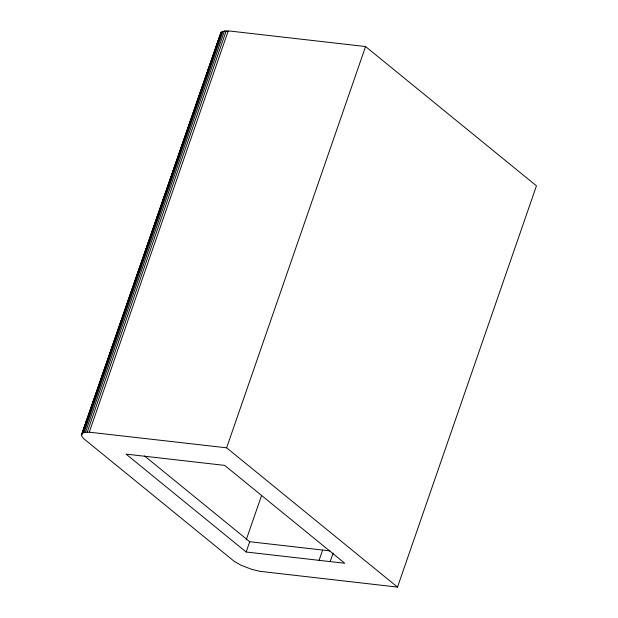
<?xml version="1.0" encoding="UTF-8"?>
<svg xmlns="http://www.w3.org/2000/svg" width="618" height="618" viewBox="0 0 618 618"><rect width="100%" height="100%" fill="white"/><g stroke="black" fill="none" stroke-linecap="round" stroke-linejoin="round"><path stroke-width="0.93" d="M81.545 435.281L220.997 32.399L224.411 31.039L230.506 31.116L365.578 46.551L536.455 185.84L397.505 587.1L259.954 571.318L251.773 569.363L240.873 565.161L234.322 561.422L83.523 438.494L81.846 436.262L81.545 435.281L220.178 34.932M220.495 34.021L220.564 33.148M81.615 434.408L220.997 32.399M82.055 433.658L82.851 433.056L221.792 31.796M82.851 433.056L83.994 432.592L222.944 31.34M83.994 432.592L85.462 432.299L224.411 31.039M85.462 432.299L87.238 432.16L226.18 30.9M87.238 432.16L89.278 432.183L228.227 30.923M397.505 587.1L226.628 447.811L365.578 46.551M246.188 539.931L261.646 495.273M246.149 552.005L126.072 454.122L224.689 465.393L344.767 563.268L246.149 552.005L249.711 541.716L144.55 455.991M319.058 560.333L322.627 550.043M330.182 561.607L333.148 553.033M89.278 432.183L226.628 447.811M249.711 541.716L330.035 550.893M86.01 421.043L87.555 422.31"/></g></svg>
